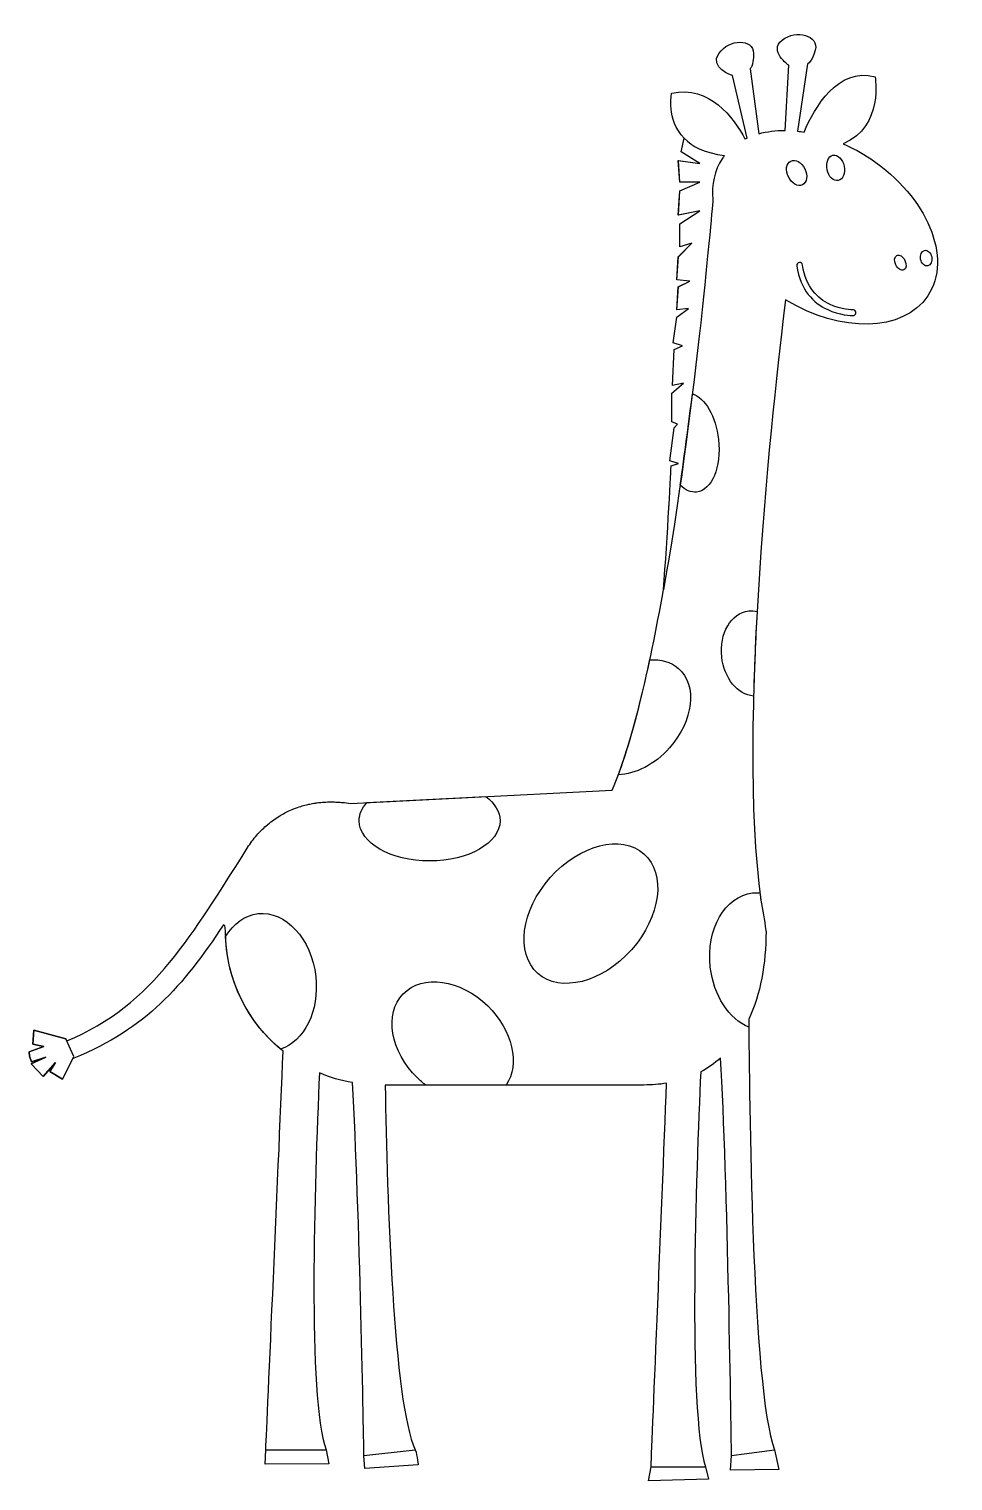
# Model space of a CAD drawing. Header units: centimetres. Extents: x -16 to 7.6, y -18.4 to 18.8.
import ezdxf

# ---------------------------------------------------------------- set-up
doc = ezdxf.new("R2010")
doc.units = ezdxf.units.CM
doc.header["$MEASUREMENT"] = 0
doc.layers.add('Layer 1', color=7, linetype='Continuous')

msp = doc.modelspace()

# ---------------------------------------------------------------- linework, layer by layer
at = {"layer": 'Layer 1', "color": 41}
msp.add_open_spline([(5.50656, 15.43378), (5.27658, 15.58756), (5.04019, 15.71685), (4.80277, 15.82223), (4.80277, 15.82223), (5.85085, 16.2751), (5.61812, 17.53897), (5.61812, 17.53897), (5.61812, 17.53897), (4.6657, 17.79229), (4.06877, 16.75165), (3.80137, 16.12258), (3.80137, 16.12258), (3.74416, 16.13162), (3.68752, 16.13883), (3.63111, 16.14489), (3.63111, 16.14489), (3.63111, 16.14489), (3.89221, 17.86838), (3.89221, 17.86838), (3.89221, 17.86838), (3.89221, 17.86838), (3.98706, 17.8852), (4.08581, 18.22159), (4.08581, 18.22159), (4.19497, 18.59425), (3.59186, 18.76108), (3.23945, 18.47892), (3.23945, 18.47892), (2.88681, 18.19676), (3.40948, 17.83199), (3.40948, 17.83199), (3.40948, 17.83199), (3.40948, 17.83199), (3.31703, 16.16319), (3.31703, 16.16319), (3.31703, 16.16319), (3.07881, 16.16456), (2.85283, 16.13642), (2.64516, 16.07978), (2.64516, 16.07978), (2.64516, 16.07978), (2.41975, 17.74355), (2.41975, 17.74355), (2.41975, 17.74355), (2.41975, 17.74355), (2.50602, 17.78737), (2.50602, 18.13841), (2.50602, 18.13841), (2.50602, 18.52721), (1.88118, 18.51153), (1.62259, 18.13841), (1.62259, 18.13841), (1.36412, 17.7654), (1.96733, 17.56792), (1.96733, 17.56792), (1.96733, 17.56792), (1.96733, 17.56792), (2.34102, 15.96983), (2.34102, 15.96983), (2.34102, 15.96983), (2.3234, 15.96171), (2.30578, 15.95335), (2.28873, 15.94477), (2.28873, 15.94477), (1.99673, 16.49124), (1.37944, 17.33016), (0.4126, 17.11802), (0.4126, 17.11802), (0.4126, 17.11802), (0.26214, 16.44215), (0.73206, 15.96342), (0.73206, 15.96342), (0.73206, 15.96342), (0.6562, 15.61433), (0.6562, 15.61433), (0.6562, 15.61433), (0.6562, 15.61433), (1.13459, 15.32004), (1.13459, 15.32004), (1.13459, 15.32004), (1.13459, 15.32004), (0.58263, 15.39361), (0.58263, 15.39361), (0.58263, 15.39361), (0.58263, 15.39361), (0.61947, 14.84165), (0.61947, 14.84165), (0.61947, 14.84165), (0.61947, 14.84165), (1.13461, 14.84166), (1.13461, 14.84166), (1.13461, 14.84166), (1.13461, 14.84166), (0.6195, 14.62083), (0.6195, 14.62083), (0.6195, 14.62083), (0.6195, 14.62083), (0.58266, 13.9953), (0.58266, 13.9953), (0.58266, 13.9953), (0.58266, 13.9953), (1.13462, 14.10571), (1.13462, 14.10571), (1.13462, 14.10571), (1.13462, 14.10571), (0.61951, 13.77447), (0.61951, 13.77447), (0.61951, 13.77447), (0.61951, 13.77447), (0.61951, 13.18578), (0.61951, 13.18578), (0.61951, 13.18578), (0.61951, 13.18578), (0.93222, 13.27777), (0.93222, 13.27777), (0.93222, 13.27777), (0.93222, 13.27777), (0.58267, 12.92822), (0.58267, 12.92822), (0.58267, 12.92822), (0.58267, 12.92822), (0.54594, 12.33942), (0.54594, 12.33942), (0.54594, 12.33942), (0.54594, 12.33942), (0.87707, 12.30269), (0.87707, 12.30269), (0.87707, 12.30269), (0.87707, 12.30269), (0.58267, 12.15555), (0.58267, 12.15555), (0.58267, 12.15555), (0.58267, 12.15555), (0.54594, 11.56675), (0.54594, 11.56675), (0.54594, 11.56675), (0.54594, 11.56675), (0.84023, 11.60359), (0.84023, 11.60359), (0.84023, 11.60359), (0.84023, 11.60359), (0.54594, 11.38276), (0.54594, 11.38276), (0.54594, 11.38276), (0.54594, 11.38276), (0.45383, 10.72039), (0.45383, 10.72039), (0.45383, 10.72039), (0.45383, 10.72039), (0.69297, 10.64682), (0.69297, 10.64682), (0.69297, 10.64682), (0.69297, 10.64682), (0.47226, 10.55471), (0.47226, 10.55471), (0.47226, 10.55471), (0.47226, 10.55471), (0.43553, 9.63478), (0.43553, 9.63478), (0.43553, 9.63478), (0.43553, 9.63478), (0.71151, 9.68993), (0.71151, 9.68993), (0.71151, 9.68993), (0.71151, 9.68993), (0.41711, 9.43237), (0.41711, 9.43237), (0.41711, 9.43237), (0.41711, 9.43237), (0.41711, 8.69643), (0.41711, 8.69643), (0.41711, 8.69643), (0.41711, 8.69643), (0.56425, 8.64128), (0.56425, 8.64128), (0.56425, 8.64128), (0.56425, 8.64128), (0.47226, 8.54929), (0.47226, 8.54929), (0.47226, 8.54929), (0.47226, 8.54929), (0.36173, 7.70305), (0.36173, 7.70305), (0.36173, 7.70305), (0.36173, 7.70305), (0.58256, 7.62936), (0.58256, 7.62936), (0.58256, 7.62936), (0.58256, 7.62936), (0.39869, 7.57421), (0.39869, 7.57421), (0.39869, 7.57421), (0.39869, 7.57421), (0.3075, 5.75197), (0.20212, 4.39645), (0.20212, 4.39645), (-0.16242, 2.34915), (-0.60099, 0.45872), (-1.10764, -0.73124), (-1.10764, -0.73124), (-1.10764, -0.73124), (-7.8071, -1.07301), (-7.8071, -1.07301), (-7.8071, -1.07301), (-7.87621, -1.06214), (-7.94429, -1.05436), (-8.01191, -1.04807), (-8.01191, -1.04807), (-8.03251, -1.04612), (-8.05276, -1.04498), (-8.07324, -1.04338), (-8.07324, -1.04338), (-8.12164, -1.03995), (-8.1697, -1.03743), (-8.21718, -1.03617), (-8.21718, -1.03617), (-8.23823, -1.0356), (-8.25929, -1.03503), (-8.28011, -1.03491), (-8.28011, -1.03491), (-8.33423, -1.03457), (-8.38778, -1.03571), (-8.44075, -1.03834), (-8.44075, -1.03834), (-8.45196, -1.03891), (-8.46329, -1.03891), (-8.47427, -1.0396), (-8.47427, -1.0396), (-8.53834, -1.0436), (-8.6015, -1.0499), (-8.66375, -1.05814), (-8.66375, -1.05814), (-8.6784, -1.0602), (-8.6927, -1.06283), (-8.70734, -1.06501), (-8.70734, -1.06501), (-8.75551, -1.07222), (-8.80311, -1.08069), (-8.85025, -1.09041), (-8.85025, -1.09041), (-8.86787, -1.09407), (-8.88526, -1.09785), (-8.90254, -1.10185), (-8.90254, -1.10185), (-8.95048, -1.11283), (-8.99785, -1.12519), (-9.04442, -1.13881), (-9.04442, -1.13881), (-9.05632, -1.14224), (-9.06833, -1.14545), (-9.08012, -1.14899), (-9.08012, -1.14899), (-9.13962, -1.16718), (-9.19797, -1.18743), (-9.25518, -1.21009), (-9.25518, -1.21009), (-9.25896, -1.21158), (-9.26239, -1.21341), (-9.26616, -1.21478), (-9.26616, -1.21478), (-9.31868, -1.23583), (-9.37017, -1.25872), (-9.42085, -1.28332), (-9.42085, -1.28332), (-9.43275, -1.28904), (-9.44465, -1.29511), (-9.45655, -1.30117), (-9.45655, -1.30117), (-9.50152, -1.32382), (-9.54557, -1.34785), (-9.58882, -1.37314), (-9.58882, -1.37314), (-9.59809, -1.37852), (-9.60736, -1.38378), (-9.61662, -1.38927), (-9.61662, -1.38927), (-9.72211, -1.45312), (-9.82257, -1.52497), (-9.91766, -1.60438), (-9.91766, -1.60438), (-9.92361, -1.6093), (-9.92933, -1.61445), (-9.93517, -1.61948), (-9.93517, -1.61948), (-9.97728, -1.65529), (-10.01824, -1.69259), (-10.05817, -1.7315), (-10.05817, -1.7315), (-10.06435, -1.73756), (-10.07064, -1.74351), (-10.07682, -1.74969), (-10.07682, -1.74969), (-10.16744, -1.83974), (-10.25257, -1.93722), (-10.33129, -2.04226), (-10.33129, -2.04226), (-10.33175, -2.04272), (-10.33209, -2.04329), (-10.33255, -2.04386), (-10.33255, -2.04386), (-10.37054, -2.09455), (-10.40669, -2.14718), (-10.44182, -2.20119), (-10.44182, -2.20119), (-10.44605, -2.20783), (-10.45029, -2.21435), (-10.45441, -2.22098), (-10.45441, -2.22098), (-10.48896, -2.27521), (-10.52226, -2.33071), (-10.55384, -2.38815), (-10.55384, -2.38815), (-10.55418, -2.38884), (-10.55464, -2.38929), (-10.55487, -2.38998), (-10.55487, -2.38998), (-11.77023, -4.26691), (-12.85618, -6.27325), (-15.07202, -7.14981), (-15.07202, -7.14981), (-15.07202, -7.14981), (-15.09136, -7.10576), (-15.09136, -7.10576), (-15.09136, -7.10576), (-15.09136, -7.10576), (-15.91666, -6.88207), (-15.91666, -6.88207), (-15.91666, -6.88207), (-15.91666, -6.88207), (-15.93954, -7.24112), (-15.93954, -7.24112), (-15.93954, -7.24112), (-15.93954, -7.24112), (-15.65487, -7.2965), (-15.65487, -7.2965), (-15.65487, -7.2965), (-15.65487, -7.2965), (-16.03589, -7.43323), (-16.03589, -7.43323), (-16.03589, -7.43323), (-16.03589, -7.43323), (-16.02651, -7.54399), (-16.02651, -7.54399), (-16.02651, -7.54399), (-16.02651, -7.54399), (-15.97273, -7.68953), (-15.97273, -7.68953), (-15.97273, -7.68953), (-15.97273, -7.68953), (-15.60339, -7.575), (-15.60339, -7.575), (-15.60339, -7.575), (-15.60339, -7.575), (-15.98509, -7.744), (-15.98509, -7.744), (-15.98509, -7.744), (-15.98509, -7.744), (-15.67593, -8.06838), (-15.67593, -8.06838), (-15.67593, -8.06838), (-15.67593, -8.06838), (-15.35785, -7.70727), (-15.35785, -7.70727), (-15.35785, -7.70727), (-15.35785, -7.70727), (-15.50396, -7.93943), (-15.50396, -7.93943), (-15.50396, -7.93943), (-15.50396, -7.93943), (-15.17729, -8.13726), (-15.17729, -8.13726), (-15.17729, -8.13726), (-15.17729, -8.13726), (-14.92214, -7.61116), (-14.92214, -7.61116), (-14.92214, -7.61116), (-14.91024, -7.60693), (-14.89891, -7.60372), (-14.88656, -7.59766), (-14.88656, -7.59766), (-13.02931, -6.83643), (-12.10583, -5.75792), (-11.06073, -4.18454), (-11.06073, -4.18454), (-11.03556, -4.18717), (-11.0097, -4.19198), (-11.00867, -4.34793), (-11.00867, -4.34793), (-11.00867, -5.59064), (-10.43234, -6.6981), (-9.53324, -7.41974), (-9.53324, -7.41974), (-9.66265, -10.63446), (-9.96815, -17.40692), (-9.9781, -17.62615), (-9.9781, -17.62615), (-9.9781, -17.62615), (-9.97846, -17.62612), (-9.97846, -17.62612), (-9.97846, -17.62612), (-9.97846, -17.62612), (-9.99688, -17.99398), (-9.99688, -17.99398), (-9.99688, -17.99398), (-9.99688, -17.99398), (-8.35931, -17.98792), (-8.35931, -17.98792), (-8.35931, -17.98792), (-8.35931, -17.98792), (-8.433, -17.62636), (-8.433, -17.62636), (-8.433, -17.62636), (-8.433, -17.62636), (-8.43472, -17.62635), (-8.43472, -17.62635), (-8.43472, -17.62635), (-8.90773, -16.30081), (-8.73221, -10.83054), (-8.60314, -7.97636), (-8.60314, -7.97636), (-8.3362, -8.08918), (-8.05404, -8.17225), (-7.7609, -8.22408), (-7.7609, -8.22408), (-7.56742, -11.44166), (-7.4689, -17.56914), (-7.4657, -17.77361), (-7.4657, -17.77361), (-7.4657, -17.77361), (-7.4657, -17.77361), (-7.4657, -17.77361), (-7.4657, -17.77361), (-7.4657, -17.77361), (-7.4657, -17.77384), (-7.4657, -17.77384), (-7.4657, -17.77384), (-7.4657, -17.77727), (-7.4657, -17.7791), (-7.4657, -17.7791), (-7.4657, -17.7791), (-7.4657, -17.7791), (-7.46536, -17.7791), (-7.46536, -17.7791), (-7.46536, -17.7791), (-7.46536, -17.7791), (-7.4395, -18.11092), (-7.4395, -18.11092), (-7.4395, -18.11092), (-7.4395, -18.11092), (-6.07803, -18.01275), (-6.07803, -18.01275), (-6.07803, -18.01275), (-6.07803, -18.01275), (-6.12712, -17.63849), (-6.15172, -17.62636), (-6.15172, -17.62636), (-6.15172, -17.62636), (-6.15401, -17.62659), (-6.15401, -17.62659), (-6.15401, -17.62659), (-6.70929, -16.42073), (-6.87233, -11.23011), (-6.92016, -8.28553), (-6.92016, -8.28553), (-6.92016, -8.28553), (-0.30078, -8.28552), (-0.30078, -8.28552), (-0.30078, -8.28552), (-0.09677, -8.28552), (0.09648, -8.26996), (0.27921, -8.23998), (0.27921, -8.23998), (0.15861, -11.45859), (-0.10787, -17.85782), (-0.11657, -18.06801), (-0.11657, -18.06801), (-0.11657, -18.06801), (-0.11691, -18.068), (-0.11691, -18.068), (-0.11691, -18.068), (-0.11691, -18.068), (-0.18121, -18.4267), (-0.18121, -18.4267), (-0.18121, -18.4267), (-0.18121, -18.4267), (1.35509, -18.38425), (1.35509, -18.38425), (1.35509, -18.38425), (1.35509, -18.38425), (1.2814, -18.068), (1.2814, -18.068), (1.2814, -18.068), (1.2814, -18.068), (1.27981, -18.068), (1.27981, -18.068), (1.27981, -18.068), (0.81527, -16.65721), (1.04205, -10.45833), (1.15612, -7.94855), (1.15612, -7.94855), (1.34011, -7.85049), (1.50853, -7.73321), (1.66082, -7.59797), (1.66082, -7.59797), (1.84641, -10.55936), (1.94092, -17.55117), (1.94389, -17.77371), (1.94389, -17.77371), (1.94389, -17.77371), (1.94389, -17.77372), (1.94389, -17.77372), (1.94389, -17.77372), (1.94389, -17.77372), (1.9162, -18.15073), (1.9162, -18.15073), (1.9162, -18.15073), (1.9162, -18.15073), (3.15822, -18.13231), (3.15822, -18.13231), (3.15822, -18.13231), (3.15822, -18.13231), (3.04781, -17.62635), (3.04781, -17.62635), (3.04781, -17.62635), (3.04781, -17.62635), (3.04586, -17.62658), (3.04586, -17.62658), (3.04586, -17.62658), (2.46324, -16.12048), (2.39482, -8.39765), (2.38658, -6.60036), (2.38658, -6.60036), (2.68487, -5.96202), (2.82709, -5.18591), (2.82709, -4.34814), (2.82709, -4.34814), (2.82686, -4.34654), (2.82663, -4.34494), (2.8264, -4.34322), (2.8264, -4.34322), (2.8264, -4.34322), (2.82709, -4.34356), (2.82709, -4.34356), (2.82709, -4.34356), (2.82606, -4.33875), (2.82514, -4.33372), (2.82423, -4.32869), (2.82423, -4.32869), (2.78384, -4.05397), (2.74082, -3.7963), (2.69391, -3.55499), (2.69391, -3.55499), (2.07856, 0.91262), (2.99975, 9.17642), (3.32676, 11.82785), (3.32676, 11.82785), (4.74109, 10.96193), (6.34193, 10.99351), (6.96471, 11.92522), (6.96471, 11.92522), (7.61118, 12.89229), (6.95842, 14.46315), (5.50655, 15.43377), (5.50655, 15.43377), (5.50655, 15.43377), (5.50656, 15.43378), (5.50656, 15.43378)], degree=3, knots=[0, 0, 0, 0, 0.00699301, 0.00699301, 0.00699301, 0.00699301, 0.01398601, 0.01398601, 0.01398601, 0.01398601, 0.02097902, 0.02097902, 0.02097902, 0.02097902, 0.02797203, 0.02797203, 0.02797203, 0.02797203, 0.03496503, 0.03496503, 0.03496503, 0.03496503, 0.04195804, 0.04195804, 0.04195804, 0.04195804, 0.04895105, 0.04895105, 0.04895105, 0.04895105, 0.05594406, 0.05594406, 0.05594406, 0.05594406, 0.06293706, 0.06293706, 0.06293706, 0.06293706, 0.06993007, 0.06993007, 0.06993007, 0.06993007, 0.07692308, 0.07692308, 0.07692308, 0.07692308, 0.08391608, 0.08391608, 0.08391608, 0.08391608, 0.09090909, 0.09090909, 0.09090909, 0.09090909, 0.0979021, 0.0979021, 0.0979021, 0.0979021, 0.1048951, 0.1048951, 0.1048951, 0.1048951, 0.11188811, 0.11188811, 0.11188811, 0.11188811, 0.11888112, 0.11888112, 0.11888112, 0.11888112, 0.12587413, 0.12587413, 0.12587413, 0.12587413, 0.13286713, 0.13286713, 0.13286713, 0.13286713, 0.13986014, 0.13986014, 0.13986014, 0.13986014, 0.14685315, 0.14685315, 0.14685315, 0.14685315, 0.15384615, 0.15384615, 0.15384615, 0.15384615, 0.16083916, 0.16083916, 0.16083916, 0.16083916, 0.16783217, 0.16783217, 0.16783217, 0.16783217, 0.17482517, 0.17482517, 0.17482517, 0.17482517, 0.18181818, 0.18181818, 0.18181818, 0.18181818, 0.18881119, 0.18881119, 0.18881119, 0.18881119, 0.1958042, 0.1958042, 0.1958042, 0.1958042, 0.2027972, 0.2027972, 0.2027972, 0.2027972, 0.20979021, 0.20979021, 0.20979021, 0.20979021, 0.21678322, 0.21678322, 0.21678322, 0.21678322, 0.22377622, 0.22377622, 0.22377622, 0.22377622, 0.23076923, 0.23076923, 0.23076923, 0.23076923, 0.23776224, 0.23776224, 0.23776224, 0.23776224, 0.24475524, 0.24475524, 0.24475524, 0.24475524, 0.25174825, 0.25174825, 0.25174825, 0.25174825, 0.25874126, 0.25874126, 0.25874126, 0.25874126, 0.26573427, 0.26573427, 0.26573427, 0.26573427, 0.27272727, 0.27272727, 0.27272727, 0.27272727, 0.27972028, 0.27972028, 0.27972028, 0.27972028, 0.28671329, 0.28671329, 0.28671329, 0.28671329, 0.29370629, 0.29370629, 0.29370629, 0.29370629, 0.3006993, 0.3006993, 0.3006993, 0.3006993, 0.30769231, 0.30769231, 0.30769231, 0.30769231, 0.31468531, 0.31468531, 0.31468531, 0.31468531, 0.32167832, 0.32167832, 0.32167832, 0.32167832, 0.32867133, 0.32867133, 0.32867133, 0.32867133, 0.33566434, 0.33566434, 0.33566434, 0.33566434, 0.34265734, 0.34265734, 0.34265734, 0.34265734, 0.34965035, 0.34965035, 0.34965035, 0.34965035, 0.35664336, 0.35664336, 0.35664336, 0.35664336, 0.36363636, 0.36363636, 0.36363636, 0.36363636, 0.37062937, 0.37062937, 0.37062937, 0.37062937, 0.37762238, 0.37762238, 0.37762238, 0.37762238, 0.38461538, 0.38461538, 0.38461538, 0.38461538, 0.39160839, 0.39160839, 0.39160839, 0.39160839, 0.3986014, 0.3986014, 0.3986014, 0.3986014, 0.40559441, 0.40559441, 0.40559441, 0.40559441, 0.41258741, 0.41258741, 0.41258741, 0.41258741, 0.41958042, 0.41958042, 0.41958042, 0.41958042, 0.42657343, 0.42657343, 0.42657343, 0.42657343, 0.43356643, 0.43356643, 0.43356643, 0.43356643, 0.44055944, 0.44055944, 0.44055944, 0.44055944, 0.44755245, 0.44755245, 0.44755245, 0.44755245, 0.45454545, 0.45454545, 0.45454545, 0.45454545, 0.46153846, 0.46153846, 0.46153846, 0.46153846, 0.46853147, 0.46853147, 0.46853147, 0.46853147, 0.47552448, 0.47552448, 0.47552448, 0.47552448, 0.48251748, 0.48251748, 0.48251748, 0.48251748, 0.48951049, 0.48951049, 0.48951049, 0.48951049, 0.4965035, 0.4965035, 0.4965035, 0.4965035, 0.5034965, 0.5034965, 0.5034965, 0.5034965, 0.51048951, 0.51048951, 0.51048951, 0.51048951, 0.51748252, 0.51748252, 0.51748252, 0.51748252, 0.52447552, 0.52447552, 0.52447552, 0.52447552, 0.53146853, 0.53146853, 0.53146853, 0.53146853, 0.53846154, 0.53846154, 0.53846154, 0.53846154, 0.54545455, 0.54545455, 0.54545455, 0.54545455, 0.55244755, 0.55244755, 0.55244755, 0.55244755, 0.55944056, 0.55944056, 0.55944056, 0.55944056, 0.56643357, 0.56643357, 0.56643357, 0.56643357, 0.57342657, 0.57342657, 0.57342657, 0.57342657, 0.58041958, 0.58041958, 0.58041958, 0.58041958, 0.58741259, 0.58741259, 0.58741259, 0.58741259, 0.59440559, 0.59440559, 0.59440559, 0.59440559, 0.6013986, 0.6013986, 0.6013986, 0.6013986, 0.60839161, 0.60839161, 0.60839161, 0.60839161, 0.61538462, 0.61538462, 0.61538462, 0.61538462, 0.62237762, 0.62237762, 0.62237762, 0.62237762, 0.62937063, 0.62937063, 0.62937063, 0.62937063, 0.63636364, 0.63636364, 0.63636364, 0.63636364, 0.64335664, 0.64335664, 0.64335664, 0.64335664, 0.65034965, 0.65034965, 0.65034965, 0.65034965, 0.65734266, 0.65734266, 0.65734266, 0.65734266, 0.66433566, 0.66433566, 0.66433566, 0.66433566, 0.67132867, 0.67132867, 0.67132867, 0.67132867, 0.67832168, 0.67832168, 0.67832168, 0.67832168, 0.68531469, 0.68531469, 0.68531469, 0.68531469, 0.69230769, 0.69230769, 0.69230769, 0.69230769, 0.6993007, 0.6993007, 0.6993007, 0.6993007, 0.70629371, 0.70629371, 0.70629371, 0.70629371, 0.71328671, 0.71328671, 0.71328671, 0.71328671, 0.72027972, 0.72027972, 0.72027972, 0.72027972, 0.72727273, 0.72727273, 0.72727273, 0.72727273, 0.73426573, 0.73426573, 0.73426573, 0.73426573, 0.74125874, 0.74125874, 0.74125874, 0.74125874, 0.74825175, 0.74825175, 0.74825175, 0.74825175, 0.75524476, 0.75524476, 0.75524476, 0.75524476, 0.76223776, 0.76223776, 0.76223776, 0.76223776, 0.76923077, 0.76923077, 0.76923077, 0.76923077, 0.77622378, 0.77622378, 0.77622378, 0.77622378, 0.78321678, 0.78321678, 0.78321678, 0.78321678, 0.79020979, 0.79020979, 0.79020979, 0.79020979, 0.7972028, 0.7972028, 0.7972028, 0.7972028, 0.8041958, 0.8041958, 0.8041958, 0.8041958, 0.81118881, 0.81118881, 0.81118881, 0.81118881, 0.81818182, 0.81818182, 0.81818182, 0.81818182, 0.82517483, 0.82517483, 0.82517483, 0.82517483, 0.83216783, 0.83216783, 0.83216783, 0.83216783, 0.83916084, 0.83916084, 0.83916084, 0.83916084, 0.84615385, 0.84615385, 0.84615385, 0.84615385, 0.85314685, 0.85314685, 0.85314685, 0.85314685, 0.86013986, 0.86013986, 0.86013986, 0.86013986, 0.86713287, 0.86713287, 0.86713287, 0.86713287, 0.87412587, 0.87412587, 0.87412587, 0.87412587, 0.88111888, 0.88111888, 0.88111888, 0.88111888, 0.88811189, 0.88811189, 0.88811189, 0.88811189, 0.8951049, 0.8951049, 0.8951049, 0.8951049, 0.9020979, 0.9020979, 0.9020979, 0.9020979, 0.90909091, 0.90909091, 0.90909091, 0.90909091, 0.91608392, 0.91608392, 0.91608392, 0.91608392, 0.92307692, 0.92307692, 0.92307692, 0.92307692, 0.93006993, 0.93006993, 0.93006993, 0.93006993, 0.93706294, 0.93706294, 0.93706294, 0.93706294, 0.94405594, 0.94405594, 0.94405594, 0.94405594, 0.95104895, 0.95104895, 0.95104895, 0.95104895, 0.95804196, 0.95804196, 0.95804196, 0.95804196, 0.96503497, 0.96503497, 0.96503497, 0.96503497, 0.97202797, 0.97202797, 0.97202797, 0.97202797, 0.97902098, 0.97902098, 0.97902098, 0.97902098, 0.98601399, 0.98601399, 0.98601399, 0.98601399, 1, 1, 1, 1], dxfattribs=at)
at = {"layer": 'Layer 1', "color": 19}
for points, knots in [([(0.39855, 7.57388), (0.39855, 7.57388), (0.30736, 5.75164), (0.20198, 4.39612), (0.20198, 4.39612), (0.98884, 8.8151), (1.43073, 13.96613), (1.46643, 14.39085), (1.46643, 14.39085), (1.42947, 14.77495), (1.50453, 15.13686), (1.70694, 15.43962), (1.70694, 15.43962), (1.72582, 15.46765), (1.7455, 15.49477), (1.76609, 15.52132), (1.76609, 15.52132), (1.25979, 15.58242), (0.93712, 15.75416), (0.73186, 15.96321), (0.73186, 15.96321), (0.73186, 15.96321), (0.656, 15.61412), (0.656, 15.61412), (0.656, 15.61412), (0.656, 15.61412), (1.13439, 15.31983), (1.13439, 15.31983), (1.13439, 15.31983), (1.13439, 15.31983), (0.58243, 15.3934), (0.58243, 15.3934), (0.58243, 15.3934), (0.58243, 15.3934), (0.61927, 14.84133), (0.61927, 14.84133), (0.61927, 14.84133), (0.61927, 14.84133), (1.13438, 14.84132), (1.13438, 14.84132), (1.13438, 14.84132), (1.13438, 14.84132), (0.61927, 14.62061), (0.61927, 14.62061), (0.61927, 14.62061), (0.61927, 14.62061), (0.58243, 13.99508), (0.58243, 13.99508), (0.58243, 13.99508), (0.58243, 13.99508), (1.13439, 14.10549), (1.13439, 14.10549), (1.13439, 14.10549), (1.13439, 14.10549), (0.61928, 13.77425), (0.61928, 13.77425), (0.61928, 13.77425), (0.61928, 13.77425), (0.61928, 13.18556), (0.61928, 13.18556), (0.61928, 13.18556), (0.61928, 13.18556), (0.93199, 13.27755), (0.93199, 13.27755), (0.93199, 13.27755), (0.93199, 13.27755), (0.58244, 12.928), (0.58244, 12.928), (0.58244, 12.928), (0.58244, 12.928), (0.54571, 12.3392), (0.54571, 12.3392), (0.54571, 12.3392), (0.54571, 12.3392), (0.87684, 12.30247), (0.87684, 12.30247), (0.87684, 12.30247), (0.87684, 12.30247), (0.58244, 12.15533), (0.58244, 12.15533), (0.58244, 12.15533), (0.58244, 12.15533), (0.54571, 11.56653), (0.54571, 11.56653), (0.54571, 11.56653), (0.54571, 11.56653), (0.84, 11.60337), (0.84, 11.60337), (0.84, 11.60337), (0.84, 11.60337), (0.54571, 11.38254), (0.54571, 11.38254), (0.54571, 11.38254), (0.54571, 11.38254), (0.4536, 10.72017), (0.4536, 10.72017), (0.4536, 10.72017), (0.4536, 10.72017), (0.69274, 10.6466), (0.69274, 10.6466), (0.69274, 10.6466), (0.69274, 10.6466), (0.47203, 10.55461), (0.47203, 10.55461), (0.47203, 10.55461), (0.47203, 10.55461), (0.4353, 9.63468), (0.4353, 9.63468), (0.4353, 9.63468), (0.4353, 9.63468), (0.71128, 9.68983), (0.71128, 9.68983), (0.71128, 9.68983), (0.71128, 9.68983), (0.41688, 9.43227), (0.41688, 9.43227), (0.41688, 9.43227), (0.41688, 9.43227), (0.41688, 8.69633), (0.41688, 8.69633), (0.41688, 8.69633), (0.41688, 8.69633), (0.56402, 8.64118), (0.56402, 8.64118), (0.56402, 8.64118), (0.56402, 8.64118), (0.47203, 8.54919), (0.47203, 8.54919), (0.47203, 8.54919), (0.47203, 8.54919), (0.3615, 7.70295), (0.3615, 7.70295), (0.3615, 7.70295), (0.3615, 7.70295), (0.58233, 7.62926), (0.58233, 7.62926), (0.58233, 7.62926), (0.58233, 7.62926), (0.39857, 7.57388), (0.39857, 7.57388), (0.39857, 7.57388), (0.39857, 7.57388), (0.39855, 7.57388), (0.39855, 7.57388)], [0, 0, 0, 0, 0.02702703, 0.02702703, 0.02702703, 0.02702703, 0.05405405, 0.05405405, 0.05405405, 0.05405405, 0.08108108, 0.08108108, 0.08108108, 0.08108108, 0.10810811, 0.10810811, 0.10810811, 0.10810811, 0.13513514, 0.13513514, 0.13513514, 0.13513514, 0.16216216, 0.16216216, 0.16216216, 0.16216216, 0.18918919, 0.18918919, 0.18918919, 0.18918919, 0.21621622, 0.21621622, 0.21621622, 0.21621622, 0.24324324, 0.24324324, 0.24324324, 0.24324324, 0.27027027, 0.27027027, 0.27027027, 0.27027027, 0.2972973, 0.2972973, 0.2972973, 0.2972973, 0.32432432, 0.32432432, 0.32432432, 0.32432432, 0.35135135, 0.35135135, 0.35135135, 0.35135135, 0.37837838, 0.37837838, 0.37837838, 0.37837838, 0.40540541, 0.40540541, 0.40540541, 0.40540541, 0.43243243, 0.43243243, 0.43243243, 0.43243243, 0.45945946, 0.45945946, 0.45945946, 0.45945946, 0.48648649, 0.48648649, 0.48648649, 0.48648649, 0.51351351, 0.51351351, 0.51351351, 0.51351351, 0.54054054, 0.54054054, 0.54054054, 0.54054054, 0.56756757, 0.56756757, 0.56756757, 0.56756757, 0.59459459, 0.59459459, 0.59459459, 0.59459459, 0.62162162, 0.62162162, 0.62162162, 0.62162162, 0.64864865, 0.64864865, 0.64864865, 0.64864865, 0.67567568, 0.67567568, 0.67567568, 0.67567568, 0.7027027, 0.7027027, 0.7027027, 0.7027027, 0.72972973, 0.72972973, 0.72972973, 0.72972973, 0.75675676, 0.75675676, 0.75675676, 0.75675676, 0.78378378, 0.78378378, 0.78378378, 0.78378378, 0.81081081, 0.81081081, 0.81081081, 0.81081081, 0.83783784, 0.83783784, 0.83783784, 0.83783784, 0.86486486, 0.86486486, 0.86486486, 0.86486486, 0.89189189, 0.89189189, 0.89189189, 0.89189189, 0.91891892, 0.91891892, 0.91891892, 0.91891892, 0.94594595, 0.94594595, 0.94594595, 0.94594595, 1, 1, 1, 1]), ([(3.39827, 14.97267), (3.48065, 14.80447), (3.64198, 14.71443), (3.75858, 14.77141), (3.75858, 14.77141), (3.87517, 14.82862), (3.90298, 15.01123), (3.8206, 15.1792), (3.8206, 15.1792), (3.7381, 15.34762), (3.57689, 15.43756), (3.46041, 15.38069), (3.46041, 15.38069), (3.34382, 15.32337), (3.3159, 15.14098), (3.39828, 14.97267), (3.39828, 14.97267), (3.39828, 14.97267), (3.39827, 14.97267), (3.39827, 14.97267)], [0, 0, 0, 0, 0.16666667, 0.16666667, 0.16666667, 0.16666667, 0.33333333, 0.33333333, 0.33333333, 0.33333333, 0.5, 0.5, 0.5, 0.5, 0.66666667, 0.66666667, 0.66666667, 0.66666667, 1, 1, 1, 1]), ([(4.38869, 15.15849), (4.42588, 14.97977), (4.55437, 14.85505), (4.67542, 14.88034), (4.67542, 14.88034), (4.79648, 14.90574), (4.86444, 15.07108), (4.82737, 15.24991), (4.82737, 15.24991), (4.79007, 15.42875), (4.66181, 15.55323), (4.54052, 15.52806), (4.54052, 15.52806), (4.41935, 15.50277), (4.35139, 15.33721), (4.38869, 15.15849)], [0, 0, 0, 0, 0.2, 0.2, 0.2, 0.2, 0.4, 0.4, 0.4, 0.4, 0.6, 0.6, 0.6, 0.6, 1, 1, 1, 1]), ([(6.78313, 12.86393), (6.80601, 12.75386), (6.88862, 12.678), (6.96746, 12.69436), (6.96746, 12.69436), (7.04641, 12.71084), (7.09183, 12.81336), (7.06906, 12.92331), (7.06906, 12.92331), (7.04606, 13.03338), (6.96357, 13.10924), (6.8845, 13.09288), (6.8845, 13.09288), (6.80567, 13.0764), (6.76024, 12.97388), (6.78312, 12.86393), (6.78312, 12.86393), (6.78312, 12.86393), (6.78313, 12.86393), (6.78313, 12.86393)], [0, 0, 0, 0, 0.16666667, 0.16666667, 0.16666667, 0.16666667, 0.33333333, 0.33333333, 0.33333333, 0.33333333, 0.5, 0.5, 0.5, 0.5, 0.66666667, 0.66666667, 0.66666667, 0.66666667, 1, 1, 1, 1]), ([(5.0514, 11.42053), (5.01524, 11.42099), (4.71375, 11.42705), (4.39006, 11.58198), (4.39006, 11.58198), (4.39006, 11.58198), (4.39006, 11.58198), (4.39006, 11.58198), (4.39006, 11.58198), (4.0563, 11.74022), (3.69885, 12.06963), (3.61773, 12.69745), (3.61773, 12.69745), (3.61773, 12.69745), (3.61773, 12.69745), (3.61773, 12.69745), (3.61773, 12.69745), (3.61235, 12.73773), (3.64061, 12.77468), (3.68089, 12.77995), (3.68089, 12.77995), (3.68089, 12.77995), (3.68089, 12.77995), (3.68089, 12.77995), (3.68089, 12.77995), (3.72117, 12.78521), (3.75812, 12.75684), (3.7635, 12.71668), (3.7635, 12.71668), (3.7635, 12.71668), (3.7635, 12.71668), (3.7635, 12.71668), (3.7635, 12.71668), (3.84142, 12.13841), (4.15241, 11.8614), (4.45379, 11.71471), (4.45379, 11.71471), (4.45379, 11.71471), (4.45379, 11.71471), (4.45379, 11.71471), (4.45379, 11.71471), (4.75506, 11.56951), (5.04694, 11.56745), (5.05403, 11.5678), (5.05403, 11.5678), (5.05403, 11.5678), (5.05403, 11.5678), (5.05403, 11.5678), (5.05403, 11.5678), (5.05849, 11.56769), (5.06135, 11.56746), (5.06364, 11.56711), (5.06364, 11.56711), (5.06364, 11.56711), (5.06364, 11.56711), (5.06364, 11.56711), (5.06364, 11.56711), (5.06364, 11.56711), (5.06364, 11.5671), (5.06364, 11.5671), (5.06364, 11.5671), (5.10392, 11.56207), (5.13263, 11.52522), (5.12749, 11.48495), (5.12749, 11.48495), (5.12749, 11.48495), (5.12749, 11.48495), (5.12749, 11.48495), (5.12749, 11.48495), (5.1228, 11.44776), (5.0911, 11.42053), (5.05461, 11.42053), (5.05461, 11.42053), (5.05461, 11.42053), (5.05461, 11.42053), (5.05461, 11.42053), (5.05461, 11.42053), (5.05358, 11.42053), (5.05232, 11.42053), (5.05141, 11.42053), (5.05141, 11.42053), (5.05141, 11.42053), (5.05141, 11.42053), (5.05141, 11.42053), (5.05141, 11.42053), (5.05141, 11.42053), (5.0514, 11.42053), (5.0514, 11.42053)], [0, 0, 0, 0, 0.04347826, 0.04347826, 0.04347826, 0.04347826, 0.08695652, 0.08695652, 0.08695652, 0.08695652, 0.13043478, 0.13043478, 0.13043478, 0.13043478, 0.17391304, 0.17391304, 0.17391304, 0.17391304, 0.2173913, 0.2173913, 0.2173913, 0.2173913, 0.26086957, 0.26086957, 0.26086957, 0.26086957, 0.30434783, 0.30434783, 0.30434783, 0.30434783, 0.34782609, 0.34782609, 0.34782609, 0.34782609, 0.39130435, 0.39130435, 0.39130435, 0.39130435, 0.43478261, 0.43478261, 0.43478261, 0.43478261, 0.47826087, 0.47826087, 0.47826087, 0.47826087, 0.52173913, 0.52173913, 0.52173913, 0.52173913, 0.56521739, 0.56521739, 0.56521739, 0.56521739, 0.60869565, 0.60869565, 0.60869565, 0.60869565, 0.65217391, 0.65217391, 0.65217391, 0.65217391, 0.69565217, 0.69565217, 0.69565217, 0.69565217, 0.73913043, 0.73913043, 0.73913043, 0.73913043, 0.7826087, 0.7826087, 0.7826087, 0.7826087, 0.82608696, 0.82608696, 0.82608696, 0.82608696, 0.86956522, 0.86956522, 0.86956522, 0.86956522, 0.91304348, 0.91304348, 0.91304348, 0.91304348, 1, 1, 1, 1]), ([(6.14914, 12.72136), (6.19926, 12.61907), (6.29216, 12.56163), (6.35658, 12.5931), (6.35658, 12.5931), (6.42111, 12.62468), (6.43278, 12.73326), (6.38278, 12.83555), (6.38278, 12.83555), (6.33266, 12.93796), (6.23976, 12.99528), (6.17534, 12.96393), (6.17534, 12.96393), (6.11092, 12.93212), (6.09914, 12.82377), (6.14914, 12.72136)], [0, 0, 0, 0, 0.2, 0.2, 0.2, 0.2, 0.4, 0.4, 0.4, 0.4, 0.6, 0.6, 0.6, 0.6, 1, 1, 1, 1]), ([(0.94204, 9.41786), (0.8497, 8.67025), (0.74593, 7.88064), (0.63059, 7.07959), (0.63059, 7.07959), (0.75897, 6.95201), (0.90451, 6.88496), (1.05142, 6.90144), (1.05142, 6.90144), (1.4385, 6.9448), (1.68862, 7.54779), (1.61013, 8.24827), (1.61013, 8.24827), (1.54377, 8.84222), (1.26207, 9.3142), (0.94204, 9.41786)], [0, 0, 0, 0, 0.2, 0.2, 0.2, 0.2, 0.4, 0.4, 0.4, 0.4, 0.6, 0.6, 0.6, 0.6, 1, 1, 1, 1]), ([(2.50764, 1.67729), (2.52675, 2.39413), (2.5581, 3.1216), (2.59803, 3.84347), (2.59803, 3.84347), (2.52881, 3.8596), (2.45764, 3.86555), (2.38555, 3.85743), (2.38555, 3.85743), (1.93565, 3.80709), (1.62546, 3.27824), (1.69286, 2.67628), (1.69286, 2.67628), (1.75419, 2.12913), (2.10614, 1.71138), (2.50764, 1.67729)], [0, 0, 0, 0, 0.2, 0.2, 0.2, 0.2, 0.4, 0.4, 0.4, 0.4, 0.6, 0.6, 0.6, 0.6, 1, 1, 1, 1]), ([(0.3593, 0.35232), (0.97121, 1.04135), (1.07293, 1.95007), (0.58654, 2.38211), (0.58654, 2.38211), (0.39191, 2.55488), (0.1323, 2.62353), (-0.1478, 2.60168), (-0.1478, 2.60168), (-0.39071, 1.47065), (-0.65902, 0.45312), (-0.95182, -0.33729), (-0.95182, -0.33729), (-0.51737, -0.32253), (-0.02434, -0.07962), (0.35931, 0.35231), (0.35931, 0.35231), (0.35931, 0.35231), (0.3593, 0.35232), (0.3593, 0.35232)], [0, 0, 0, 0, 0.16666667, 0.16666667, 0.16666667, 0.16666667, 0.33333333, 0.33333333, 0.33333333, 0.33333333, 0.5, 0.5, 0.5, 0.5, 0.66666667, 0.66666667, 0.66666667, 0.66666667, 1, 1, 1, 1]), ([(-5.7834, -2.54534), (-4.78761, -2.54534), (-3.98038, -2.084), (-3.98038, -1.51511), (-3.98038, -1.51511), (-3.98038, -1.28272), (-4.11654, -1.06922), (-4.34355, -0.89679), (-4.34355, -0.89679), (-4.34355, -0.89679), (-7.39282, -1.0524), (-7.39282, -1.0524), (-7.39282, -1.0524), (-7.51571, -1.19165), (-7.58653, -1.3484), (-7.58653, -1.51511), (-7.58653, -1.51511), (-7.58653, -2.084), (-6.7793, -2.54534), (-5.7834, -2.54534)], [0, 0, 0, 0, 0.16666667, 0.16666667, 0.16666667, 0.16666667, 0.33333333, 0.33333333, 0.33333333, 0.33333333, 0.5, 0.5, 0.5, 0.5, 0.66666667, 0.66666667, 0.66666667, 0.66666667, 1, 1, 1, 1]), ([(-2.69614, -2.97247), (-3.44639, -3.81723), (-3.58872, -4.91542), (-3.01422, -5.42561), (-3.01422, -5.42561), (-2.43972, -5.9358), (-1.36578, -5.6644), (-0.61577, -4.81976), (-0.61577, -4.81976), (0.13459, -3.975), (0.27693, -2.87658), (-0.29757, -2.36639), (-0.29757, -2.36639), (-0.87207, -1.85642), (-1.94589, -2.12748), (-2.69614, -2.97247)], [0, 0, 0, 0, 0.2, 0.2, 0.2, 0.2, 0.4, 0.4, 0.4, 0.4, 0.6, 0.6, 0.6, 0.6, 1, 1, 1, 1]), ([(2.38761, -6.80333), (2.38727, -6.72942), (2.38692, -6.66122), (2.38658, -6.60047), (2.38658, -6.60047), (2.68487, -5.96213), (2.82709, -5.18602), (2.82709, -4.34825), (2.82709, -4.34825), (2.82686, -4.34665), (2.82663, -4.34505), (2.8264, -4.34333), (2.8264, -4.34333), (2.8264, -4.34333), (2.82709, -4.34367), (2.82709, -4.34367), (2.82709, -4.34367), (2.82606, -4.33886), (2.82514, -4.33383), (2.82423, -4.3288), (2.82423, -4.3288), (2.78384, -4.05408), (2.74082, -3.79641), (2.69391, -3.5551), (2.69391, -3.5551), (2.68533, -3.49263), (2.6772, -3.42912), (2.66908, -3.36528), (2.66908, -3.36528), (2.60787, -3.36013), (2.54597, -3.35876), (2.48361, -3.36574), (2.48361, -3.36574), (1.77673, -3.44469), (1.29159, -4.29471), (1.40018, -5.26418), (1.40018, -5.26418), (1.48279, -6.00356), (1.88703, -6.59739), (2.38762, -6.80335), (2.38762, -6.80335), (2.38762, -6.80335), (2.38761, -6.80333), (2.38761, -6.80333)], [0, 0, 0, 0, 0.08333333, 0.08333333, 0.08333333, 0.08333333, 0.16666667, 0.16666667, 0.16666667, 0.16666667, 0.25, 0.25, 0.25, 0.25, 0.33333333, 0.33333333, 0.33333333, 0.33333333, 0.41666667, 0.41666667, 0.41666667, 0.41666667, 0.5, 0.5, 0.5, 0.5, 0.58333333, 0.58333333, 0.58333333, 0.58333333, 0.66666667, 0.66666667, 0.66666667, 0.66666667, 0.75, 0.75, 0.75, 0.75, 0.83333333, 0.83333333, 0.83333333, 0.83333333, 1, 1, 1, 1]), ([(-9.59836, -7.36467), (-8.99366, -7.17176), (-8.59948, -6.39016), (-8.69834, -5.50742), (-8.69834, -5.50742), (-8.80681, -4.53806), (-9.46781, -3.81642), (-10.17469, -3.89548), (-10.17469, -3.89548), (-10.51829, -3.93381), (-10.80857, -4.15544), (-11.00469, -4.48314), (-11.00469, -4.48314), (-10.96556, -5.64015), (-10.42745, -6.66946), (-9.59837, -7.36467), (-9.59837, -7.36467), (-9.59837, -7.36467), (-9.59836, -7.36467), (-9.59836, -7.36467)], [0, 0, 0, 0, 0.16666667, 0.16666667, 0.16666667, 0.16666667, 0.33333333, 0.33333333, 0.33333333, 0.33333333, 0.5, 0.5, 0.5, 0.5, 0.66666667, 0.66666667, 0.66666667, 0.66666667, 1, 1, 1, 1]), ([(-4.29595, -6.25927), (-4.99459, -5.57848), (-5.96338, -5.43957), (-6.45973, -5.94919), (-6.45973, -5.94919), (-6.95619, -6.45858), (-6.79212, -7.42337), (-6.09347, -8.10416), (-6.09347, -8.10416), (-6.02551, -8.17029), (-5.95445, -8.22979), (-5.88202, -8.28563), (-5.88202, -8.28563), (-5.88202, -8.28563), (-3.82637, -8.28563), (-3.82637, -8.28563), (-3.82637, -8.28563), (-3.46366, -7.75438), (-3.652, -6.88663), (-4.29595, -6.25927)], [0, 0, 0, 0, 0.16666667, 0.16666667, 0.16666667, 0.16666667, 0.33333333, 0.33333333, 0.33333333, 0.33333333, 0.5, 0.5, 0.5, 0.5, 0.66666667, 0.66666667, 0.66666667, 0.66666667, 1, 1, 1, 1]), ([(-16.0358, -7.43355), (-16.0358, -7.43355), (-15.65478, -7.2967), (-15.65478, -7.2967), (-15.65478, -7.2967), (-15.65478, -7.2967), (-15.93945, -7.24144), (-15.93945, -7.24144), (-15.93945, -7.24144), (-15.93945, -7.24144), (-15.91657, -6.88228), (-15.91657, -6.88228), (-15.91657, -6.88228), (-15.91657, -6.88228), (-15.09127, -7.10585), (-15.09127, -7.10585), (-15.09127, -7.10585), (-15.09127, -7.10585), (-14.89355, -7.55289), (-14.89355, -7.55289), (-14.89355, -7.55289), (-14.89355, -7.55289), (-15.17719, -8.13757), (-15.17719, -8.13757), (-15.17719, -8.13757), (-15.17719, -8.13757), (-15.50386, -7.93974), (-15.50386, -7.93974), (-15.50386, -7.93974), (-15.50386, -7.93974), (-15.35775, -7.7077), (-15.35775, -7.7077), (-15.35775, -7.7077), (-15.35775, -7.7077), (-15.67583, -8.06881), (-15.67583, -8.06881), (-15.67583, -8.06881), (-15.67583, -8.06881), (-15.98499, -7.74443), (-15.98499, -7.74443), (-15.98499, -7.74443), (-15.98499, -7.74443), (-15.60329, -7.57532), (-15.60329, -7.57532), (-15.60329, -7.57532), (-15.60329, -7.57532), (-15.97263, -7.68985), (-15.97263, -7.68985), (-15.97263, -7.68985), (-15.97263, -7.68985), (-16.02641, -7.54431), (-16.02641, -7.54431), (-16.02641, -7.54431), (-16.02641, -7.54431), (-16.03579, -7.43355), (-16.03579, -7.43355), (-16.03579, -7.43355), (-16.03579, -7.43355), (-16.0358, -7.43355), (-16.0358, -7.43355)], [0, 0, 0, 0, 0.0625, 0.0625, 0.0625, 0.0625, 0.125, 0.125, 0.125, 0.125, 0.1875, 0.1875, 0.1875, 0.1875, 0.25, 0.25, 0.25, 0.25, 0.3125, 0.3125, 0.3125, 0.3125, 0.375, 0.375, 0.375, 0.375, 0.4375, 0.4375, 0.4375, 0.4375, 0.5, 0.5, 0.5, 0.5, 0.5625, 0.5625, 0.5625, 0.5625, 0.625, 0.625, 0.625, 0.625, 0.6875, 0.6875, 0.6875, 0.6875, 0.75, 0.75, 0.75, 0.75, 0.8125, 0.8125, 0.8125, 0.8125, 0.875, 0.875, 0.875, 0.875, 1, 1, 1, 1]), ([(-8.43289, -17.62646), (-8.43289, -17.62646), (-9.97834, -17.62646), (-9.97834, -17.62646), (-9.97834, -17.62646), (-9.97834, -17.62646), (-9.99676, -17.9942), (-9.99676, -17.9942), (-9.99676, -17.9942), (-9.99676, -17.9942), (-8.35919, -17.98825), (-8.35919, -17.98825), (-8.35919, -17.98825), (-8.35919, -17.98825), (-8.43288, -17.62646), (-8.43288, -17.62646), (-8.43288, -17.62646), (-8.43288, -17.62646), (-8.43289, -17.62646), (-8.43289, -17.62646)], [0, 0, 0, 0, 0.16666667, 0.16666667, 0.16666667, 0.16666667, 0.33333333, 0.33333333, 0.33333333, 0.33333333, 0.5, 0.5, 0.5, 0.5, 0.66666667, 0.66666667, 0.66666667, 0.66666667, 1, 1, 1, 1]), ([(-7.4657, -17.77372), (-7.4657, -17.77372), (-7.43938, -18.11114), (-7.43938, -18.11114), (-7.43938, -18.11114), (-7.43938, -18.11114), (-6.07791, -18.01297), (-6.07791, -18.01297), (-6.07791, -18.01297), (-6.07791, -18.01297), (-6.127, -17.63882), (-6.15148, -17.62658), (-6.15148, -17.62658), (-6.15148, -17.62658), (-7.4657, -17.77372), (-7.4657, -17.77372)], [0, 0, 0, 0, 0.2, 0.2, 0.2, 0.2, 0.4, 0.4, 0.4, 0.4, 0.6, 0.6, 0.6, 0.6, 1, 1, 1, 1]), ([(1.94389, -17.77372), (1.94389, -17.77372), (1.9162, -18.15085), (1.9162, -18.15085), (1.9162, -18.15085), (1.9162, -18.15085), (3.15822, -18.13243), (3.15822, -18.13243), (3.15822, -18.13243), (3.15822, -18.13243), (3.04781, -17.62647), (3.04781, -17.62647), (3.04781, -17.62647), (3.04781, -17.62647), (1.94389, -17.77373), (1.94389, -17.77373), (1.94389, -17.77373), (1.94389, -17.77373), (1.94389, -17.77372), (1.94389, -17.77372)], [0, 0, 0, 0, 0.16666667, 0.16666667, 0.16666667, 0.16666667, 0.33333333, 0.33333333, 0.33333333, 0.33333333, 0.5, 0.5, 0.5, 0.5, 0.66666667, 0.66666667, 0.66666667, 0.66666667, 1, 1, 1, 1]), ([(-0.11679, -18.06812), (-0.11679, -18.06812), (-0.18121, -18.42682), (-0.18121, -18.42682), (-0.18121, -18.42682), (-0.18121, -18.42682), (1.35509, -18.38437), (1.35509, -18.38437), (1.35509, -18.38437), (1.35509, -18.38437), (1.2814, -18.06812), (1.2814, -18.06812), (1.2814, -18.06812), (1.2814, -18.06812), (-0.1168, -18.06812), (-0.1168, -18.06812), (-0.1168, -18.06812), (-0.1168, -18.06812), (-0.1168, -18.06812), (-0.1168, -18.06812), (-0.1168, -18.06812), (-0.1168, -18.06812), (-0.11679, -18.06812), (-0.11679, -18.06812)], [0, 0, 0, 0, 0.14285714, 0.14285714, 0.14285714, 0.14285714, 0.28571429, 0.28571429, 0.28571429, 0.28571429, 0.42857143, 0.42857143, 0.42857143, 0.42857143, 0.57142857, 0.57142857, 0.57142857, 0.57142857, 0.71428571, 0.71428571, 0.71428571, 0.71428571, 1, 1, 1, 1])]:
    msp.add_open_spline(points, degree=3, knots=knots, dxfattribs=at)

doc.saveas('drawing.dxf')
